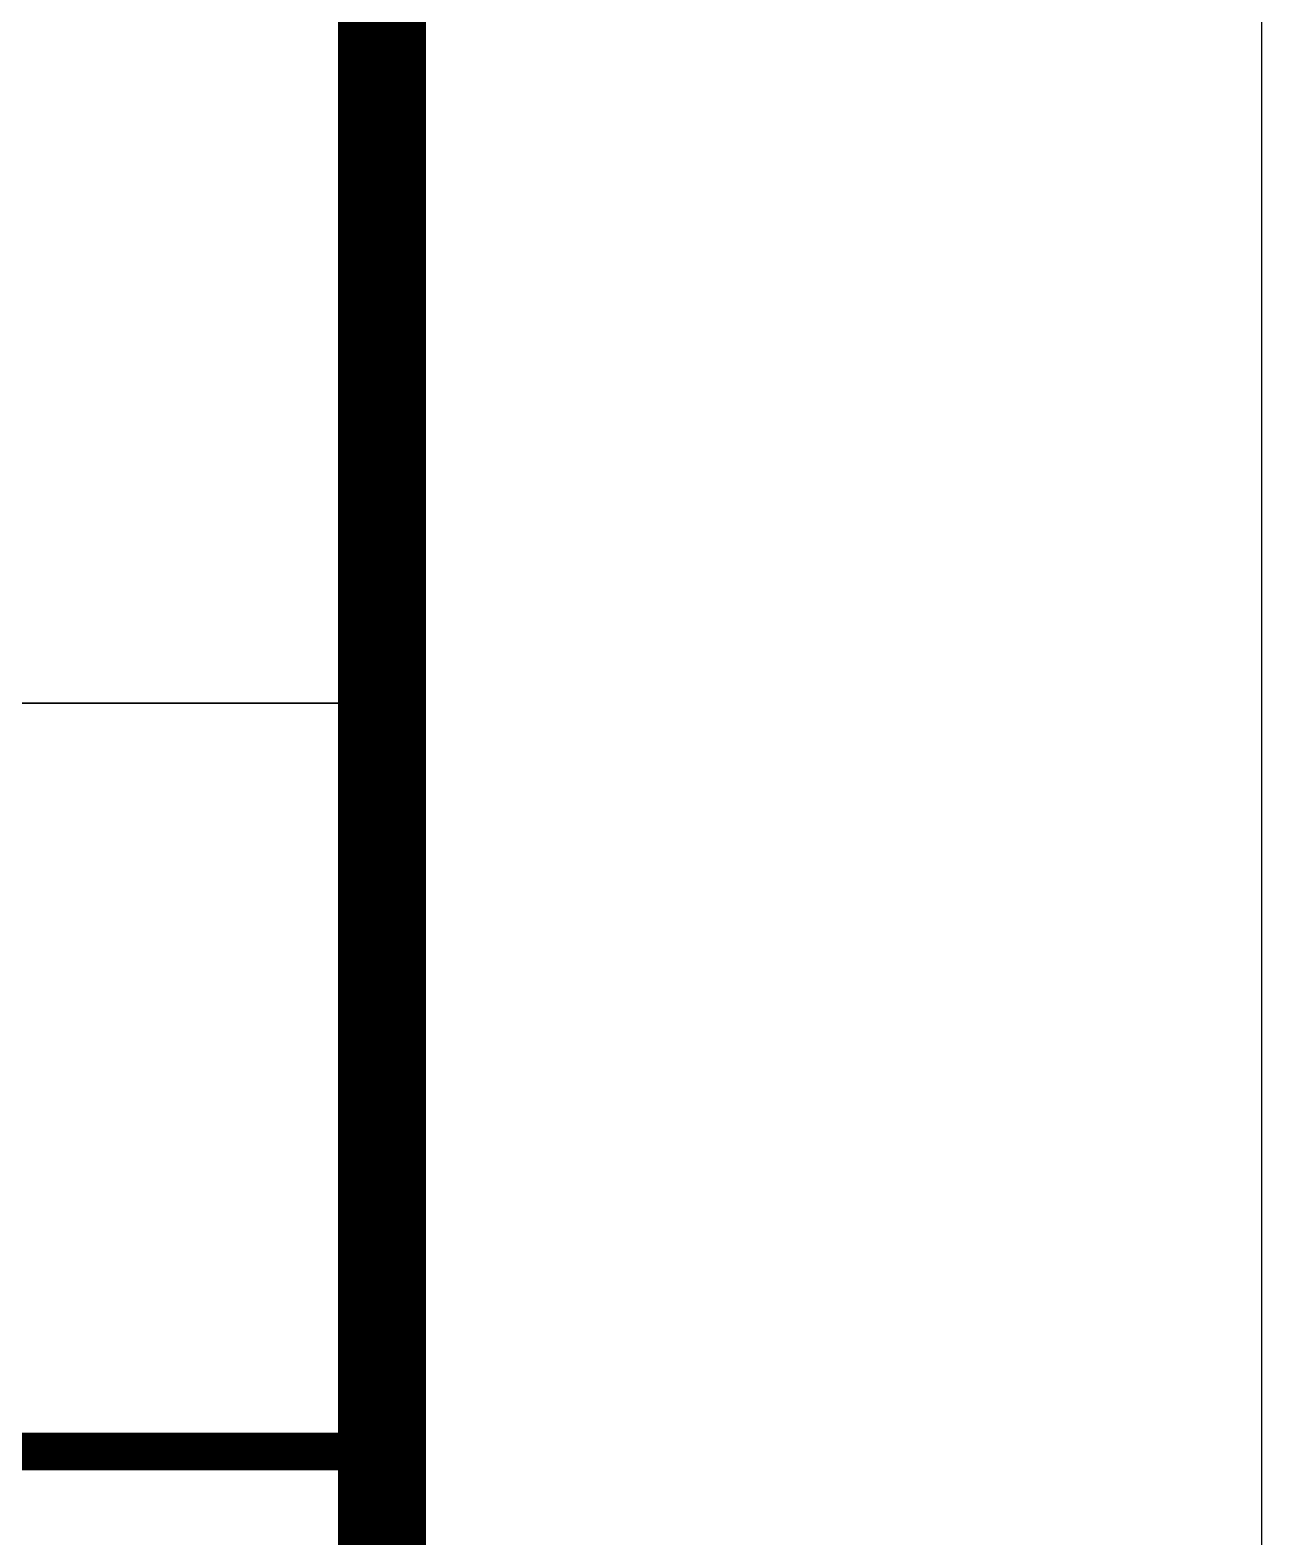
# Model space of a CAD drawing. Extents: x 343352 to 417652, y 770641 to 1036530.
# Drawn here: x 416253 to 417652, y 781316 to 783027 of the extents above; entities that cross this region are included whole.
import ezdxf

# ---------------------------------------------------------------- set-up
doc = ezdxf.new("R2010")
doc.units = 0
doc.header["$LTSCALE"] = 1000
doc.header["$MEASUREMENT"] = 0
doc.layers.add('PUB_TITLE', color=4, linetype='Continuous')
doc.layers.add('TWT_TITLE', color=7, linetype='Continuous')

msp = doc.modelspace()

# ---------------------------------------------------------------- linework, layer by layer
at = {"layer": 'PUB_TITLE'}
for p, q in [((411040.7, 782263.2), (416650.6, 782262.8)), ((411041, 782263), (416651, 782263)), ((411040.6, 781413.2), (416650.6, 781412.8))]:
    msp.add_line(p, q, dxfattribs=at)
at = {"layer": 'PUB_TITLE', "lineweight": 40, "const_width": 42.5, "elevation": 0}
msp.add_lwpolyline([(411040.6, 781413.2), (416650.6, 781412.8)], dxfattribs=at)
at = {"layer": 'TWT_TITLE'}
msp.add_lwpolyline([(343352.5, 770640.7), (417652.5, 770640.7), (417652.5, 812640.7), (343352.5, 812640.7)], close=True, dxfattribs=at)
at = {"layer": 'TWT_TITLE', "const_width": 100}
msp.add_lwpolyline([(345852.5, 771640.7), (416652.5, 771640.7), (416652.5, 811640.7), (345852.5, 811640.7)], close=True, dxfattribs=at)
at = {"layer": 'TWT_TITLE', "const_width": 80}
msp.add_lwpolyline([(416652.5, 771640.7), (416652.5, 811640.7)], dxfattribs=at)

doc.saveas('drawing.dxf')
